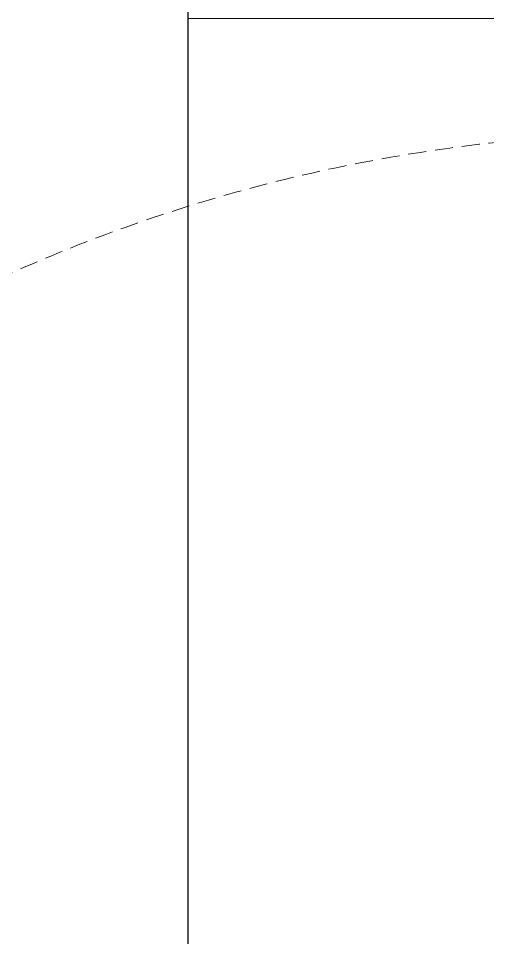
# Model space of a CAD drawing. Header units: millimetres. Extents: x 0 to 145404, y 0 to 194550.
# Drawn here: x 90387.3 to 90631.4, y 82327.9 to 82806.1 of the extents above; entities that cross this region are included whole.
import ezdxf

# ---------------------------------------------------------------- set-up
doc = ezdxf.new("R2010")
doc.units = ezdxf.units.MM
doc.linetypes.add('HIDDEN2', pattern=[0.1875, 0.125, -0.0625])
for name, color, linetype, lineweight in [('АР - детали окон', 152, 'Continuous', 0), ('АР - Наружная стена', 144, 'Continuous', 30), ('АР - Окна', 150, 'Continuous', 9), ('АР - окна - открывание', 251, 'Continuous', 5)]:
    doc.layers.add(name, color=color, linetype=linetype, lineweight=lineweight)

# ---------------------------------------------------------------- blocks, each defined once
blk = doc.blocks.new('блок балконный дверной с проходом 750мм')
at = {"layer": 'АР - детали окон', "color": 251}
blk.add_lwpolyline([(-950.000098820652, 79.99791722252277), (-900.000098820652, 79.99791722252277), (-900.000098820652, 149.9979172225228), (-50.00009882065217, 149.9979172225228), (-50.00009882065217, 79.99791722252277), (-9.882065216970659e-05, 79.99791722252277), (-9.882065216970659e-05, -250.0020827774772), (-950.000098820652, -250.0020827774771)], close=True, dxfattribs=at)
at = {"layer": 'АР - окна - открывание', "color": 252, "linetype": 'HIDDEN2', "lineweight": 0, "ltscale": 75}
blk.add_arc((-50.5144568612377, -0.0003663423633781804), 839.7754183786165, 180, 270, dxfattribs=at)
blk = doc.blocks.new('Квартира 1С 3450 тип 9-1')
at = {"layer": 'АР - Наружная стена'}
blk.add_lwpolyline([(-7150, 2.328306436538696e-10), (-7150, 3650.000000000233), (-6750, 3650.000000000233), (-6750, 2.328306436538696e-10)], close=True, dxfattribs=at)
at = {"layer": 'АР - Окна', "xscale": -1, "rotation": 90}
blk.add_blockref('блок балконный дверной с проходом 750мм', (-7000.002082778141, 809.9999011966866), dxfattribs=at)
blk = doc.blocks.new('V_Section_3')
blk.add_blockref('Квартира 1С 3450 тип 9-1', (7150.000000006519, -22299.99999976531))

msp = doc.modelspace()

# ---------------------------------------------------------------- block references
at = {"xscale": -1}
msp.add_blockref('V_Section_3', (90875.46005912624, 103346.113698616, 1.056413898744269e-07), dxfattribs=at)

doc.saveas('drawing.dxf')
